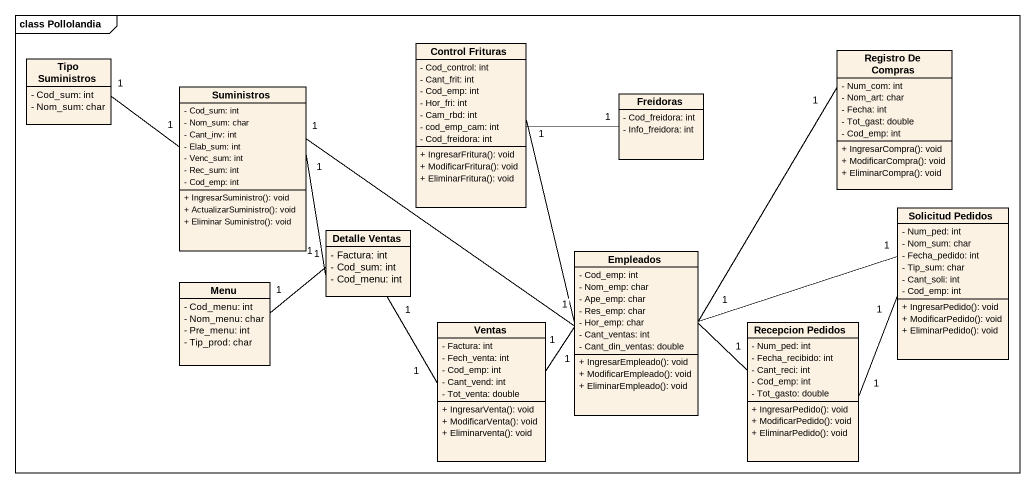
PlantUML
@startuml
mainframe class Pollolandia
hide circle
hide empty members
skinparam classAttributeIconSize 0
class "Tipo Suministros" as Tipo_Suministros {
  - Cod_sum: int
  - Nom_sum: char
}
class "Control Frituras" as Control_Frituras {
  - Cod_control: int
  - Cant_frit: int
  - Cod_emp: int
  - Hor_fri: int
  - Cam_rbd: int
  - cod_emp_cam: int
  - Cod_freidora: int
  + IngresarFritura(): void
  + ModificarFritura(): void
  + EliminarFritura(): void
}
class "Registro De Compras" as Registro_De_Compras {
  - Num_com: int
  - Nom_art: char
  - Fecha: int
  - Tot_gast: double
  - Cod_emp: int
  + IngresarCompra(): void
  + ModificarCompra(): void
  + EliminarCompra(): void
}
class Suministros {
  - Cod_sum: int
  - Nom_sum: char
  - Cant_inv: int
  - Elab_sum: int
  - Venc_sum: int
  - Rec_sum: int
  - Cod_emp: int
  + IngresarSuministro(): void
  + ActualizarSuministro(): void
  + Eliminar Suministro(): void
}
class Freidoras {
  - Cod_freidora: int
  - Info_freidora: int
}
class "Detalle Ventas" as Detalle_Ventas {
  - Factura: int
  - Cod_sum: int
  - Cod_menu: int
}
class "Solicitud Pedidos" as Solicitud_Pedidos {
  - Num_ped: int
  - Nom_sum: char
  - Fecha_pedido: int
  - Tip_sum: char
  - Cant_soli: int
  - Cod_emp: int
  + IngresarPedido(): void
  + ModificarPedido(): void
  + EliminarPedido(): void
}
class Empleados {
  - Cod_emp: int
  - Nom_emp: char
  - Ape_emp: char
  - Res_emp: char
  - Hor_emp: char
  - Cant_ventas: int
  - Cant_din_ventas: double
  + IngresarEmpleado(): void
  + ModificarEmpleado(): void
  + EliminarEmpleado(): void
}
class Menu {
  - Cod_menu: int
  - Nom_menu: char
  - Pre_menu: int
  - Tip_prod: char
}
class Ventas {
  - Factura: int
  - Fech_venta: int
  - Cod_emp: int
  - Cant_vend: int
  - Tot_venta: double
  + IngresarVenta(): void
  + ModificarVenta(): void
  + Eliminarventa(): void
}
class "Recepcion Pedidos" as Recepcion_Pedidos {
  - Num_ped: int
  - Fecha_recibido: int
  - Cant_reci: int
  - Cod_emp: int
  - Tot_gasto: double
  + IngresarPedido(): void
  + ModificarPedido(): void
  + EliminarPedido(): void
}
Tipo_Suministros "1" -right- "1" Suministros
Control_Frituras -right- "1" Freidoras
Control_Frituras "1" -- Empleados
Registro_De_Compras "1" -- "1" Empleados
Suministros "1" -right- "1" Empleados
Detalle_Ventas "1" -up- "1" Suministros
Solicitud_Pedidos "1" -left- Empleados
Solicitud_Pedidos "1" -- "1" Recepcion_Pedidos
Empleados "1" -left- "1" Ventas
Menu "1" -right- "1" Detalle_Ventas
Ventas "1" -up- "1" Detalle_Ventas
Recepcion_Pedidos "1" -left- Empleados
@enduml
